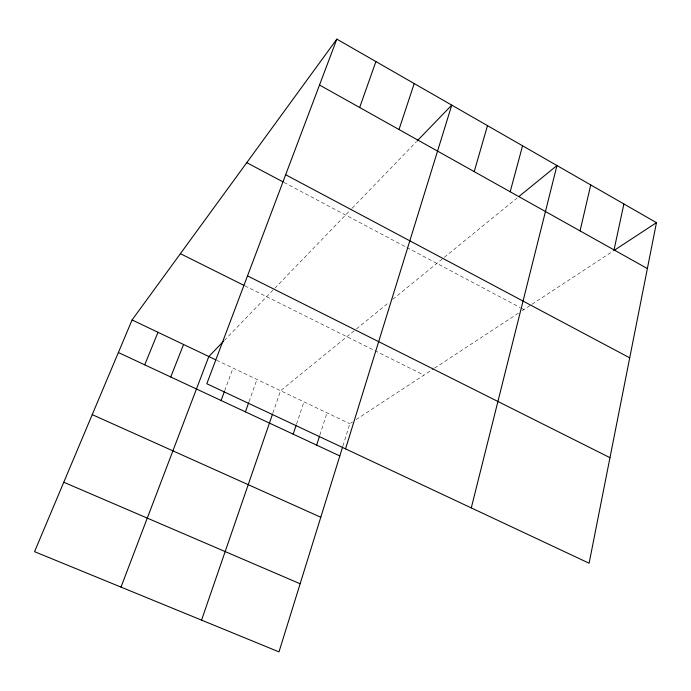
<?xml version="1.0" encoding="UTF-8"?>
<svg xmlns="http://www.w3.org/2000/svg" width="691" height="691" viewBox="0 0 691 691"><rect width="100%" height="100%" fill="white"/><g stroke="black" fill="none" stroke-linecap="round" stroke-linejoin="round"><path stroke-width="0.52" stroke-dasharray="3.46 2.59" d="M342.943 445.868L349.827 423.713L352.505 421.959M319.881 435.036L327.016 412.847M296.543 424.067L303.936 401.851M272.919 412.968L280.589 390.717L355.649 329.564M249.01 401.73L256.948 379.454M224.705 390.665L233.031 368.061M224.35 340.447L351.451 208.915M352.194 208.155L416.448 141.655M356.452 328.907L388.653 302.675M392.713 299.358L517.144 197.98M356.081 419.61L433.698 368.718M434.587 368.139L518.544 313.092M522.128 310.734L531.051 304.886M531.94 304.299L613.064 251.109M216.568 360.21L349.827 423.713M244.916 285.849L372.915 349.681M374.816 350.631L423.929 375.127M284.01 182.407L405.945 247.032M406.895 247.533L520.116 307.538M521.066 308.039L523.925 309.559"/><path stroke-width="1.04" d="M656.45 222.657L589.103 563.225L206.816 383.738L336.828 39.128L656.45 222.657L613.936 250.531M614.04 249.909L623.895 203.966M580.069 230.898L590.745 184.929M471.279 507.911L556.963 165.538L518.794 196.641M510.183 191.77L522.56 145.775M474.216 171.636L487.492 125.641M345.535 448.865L451.759 105.118L417.174 140.904M342.632 446.878L278.991 651.872L34.55 551.668L132.085 319.95L336.828 39.128M316.642 445.116L319.562 436.038M399.009 129.528L414.211 83.559M293.183 434.164L296.206 425.077M201.547 620.129L272.574 413.978M359.666 107.502L375.904 61.568M245.409 411.853L248.656 402.741M221.077 400.495L224.342 391.65M120.994 587.108L208.82 356.521L223.616 341.207M170.755 376.992L183.564 344.489M144.73 364.839L157.989 332.293M63.771 482.24L300.136 583.774M92.231 414.635L320.788 517.248M118.368 352.531L339.817 455.939M132.085 319.95L215.601 359.752M180.403 253.683L243.975 285.383M247.508 275.882L609.98 457.675M246.765 162.661L283.068 181.906M285.659 174.745L629.717 357.843M319.51 85.019L647.372 268.574"/></g></svg>
